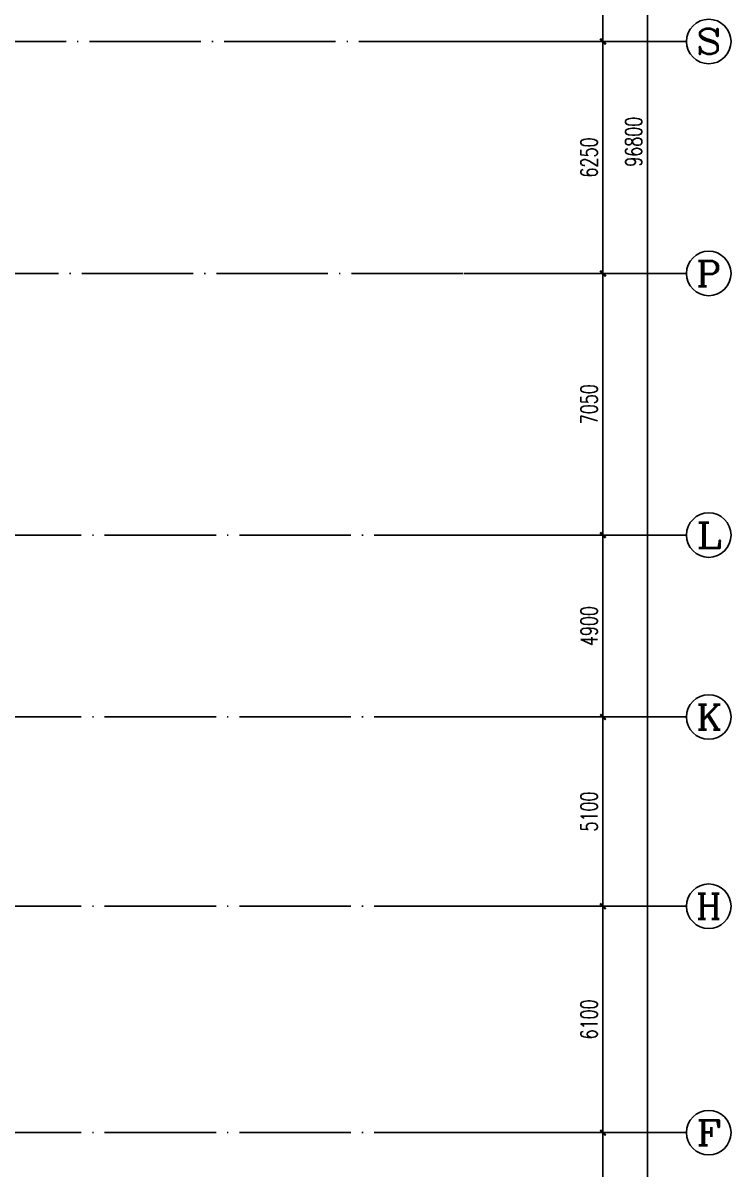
# Model space of a CAD drawing. Extents: x 290727 to 13733020, y 1731457 to 3643100.
# Drawn here: x 725346 to 744419, y 1776641 to 1807524 of the extents above; entities that cross this region are included whole.
import ezdxf
from ezdxf.enums import TextEntityAlignment as Align

# ---------------------------------------------------------------- set-up
doc = ezdxf.new("R2010")
doc.units = 0
doc.header["$LTSCALE"] = 10
doc.linetypes.add('DOTE', pattern=[2.42, 2, -0.2, 0.02, -0.2])
doc.layers.get('0').update_dxf_attribs({"linetype": 'CONTINUOUS'})
for name, color, linetype in [('AXIS', 3, 'CONTINUOUS'), ('AXIS_TEXT', 7, 'CONTINUOUS'), ('DOTE', 8, 'DOTE'), ('作业图', 4, 'CONTINUOUS'), ('文字', 4, 'CONTINUOUS')]:
    doc.layers.add(name, color=color, linetype=linetype)
doc.layers.get('0').off()
doc.styles.add('_TCH_AXIS', font='COMPLEX', dxfattribs={"bigfont": 'GBCBIG'})
doc.styles.add('_TCH_DIM_T3', font='SIMPLEX', dxfattribs={"width": 0.705882, "bigfont": 'GBCBIG'})
doc.styles.add('COMPLEX', font='COMPLEX')
doc.dimstyles.new('_TCH_ARCH&&150', dxfattribs={"dimtxt": 446.25, "dimasz": 150, "dimexe": 375, "dimexo": 450, "dimgap": 150, "dimtad": 1, "dimdec": 0, "dimzin": 0, "dimdsep": 46, "dimtxsty": '_TCH_DIM_T3', "dimblk": 'ARCHTICK', "dimcen": 0.09, "dimclrt": 7, "dimazin": 2, "dimtfac": 1, "dimtdec": 0, "dimtix": 1, "dimtmove": 2, "dimatfit": 3, "dimfxl": 1, "dimtolj": 1, "dimtzin": 0, "dimarcsym": 0})

# ---------------------------------------------------------------- blocks, each defined once
blk = doc.blocks.new('_AXISO')
blk.add_circle((0, 0), 0.5)
at = {"layer": 'AXIS_TEXT', "style": 'COMPLEX', "width": 1.041667}
blk.add_attdef('A', text='', height=0.56, dxfattribs=at).set_placement((-0.25, -0.28), (0.25, -0.28), align=Align.FIT)
blk = doc.blocks.new('_ArchTick')
at = {"color": 0, "linetype": 'ByBlock', "const_width": 0.4}
blk.add_lwpolyline([(-0.5, -0.5), (0.5, 0.5)], dxfattribs=at)
blk = doc.blocks.new('*D81')
at = {"layer": 'AXIS', "color": 0, "linetype": 'Continuous', "lineweight": -2, "transparency": 16777216}
for p, q in [((252741, 112042), (257616, 112042)), ((257241, 15242), (257241, 112042)), ((252741, 15242), (257616, 15242))]:
    blk.add_line(p, q, dxfattribs=at)
at = {"layer": 'AXIS', "color": 0, "linetype": 'Continuous', "lineweight": -2, "transparency": 16777216, "xscale": 150, "yscale": 150, "zscale": 150}
for p, rotation in [((257241, 112042), 90), ((257241, 15242), 270)]:
    blk.add_blockref('_ArchTick', p, dxfattribs=dict(at, rotation=rotation))
at = {"layer": 'AXIS', "color": 7, "linetype": 'Continuous', "transparency": 16777216, "insert": (256868, 63642), "char_height": 446.2, "attachment_point": 5, "rotation": 90, "style": '_TCH_DIM_T3'}
blk.add_mtext('\\A1;96800', dxfattribs=at)
blk = doc.blocks.new('*D85')
at = {"layer": 'AXIS', "color": 0, "linetype": 'Continuous', "lineweight": -2, "transparency": 16777216}
for p, q in [((252741, 36942), (256416, 36942)), ((256041, 31892), (256041, 36942)), ((252741, 31892), (256416, 31892))]:
    blk.add_line(p, q, dxfattribs=at)
at = {"layer": 'AXIS', "color": 0, "linetype": 'Continuous', "lineweight": -2, "transparency": 16777216, "xscale": 150, "yscale": 150, "zscale": 150}
for p, rotation in [((256041, 36942), 90), ((256041, 31892), 270)]:
    blk.add_blockref('_ArchTick', p, dxfattribs=dict(at, rotation=rotation))
at = {"layer": 'AXIS', "color": 7, "linetype": 'Continuous', "transparency": 16777216, "insert": (255668, 34417), "char_height": 446.2, "attachment_point": 5, "rotation": 90, "style": '_TCH_DIM_T3'}
blk.add_mtext('\\A1;5050', dxfattribs=at)
blk = doc.blocks.new('*D86')
at = {"layer": 'AXIS', "color": 0, "linetype": 'Continuous', "lineweight": -2, "transparency": 16777216}
for p, q in [((252741, 43042), (256416, 43042)), ((256041, 36942), (256041, 43042)), ((252741, 36942), (256416, 36942))]:
    blk.add_line(p, q, dxfattribs=at)
at = {"layer": 'AXIS', "color": 0, "linetype": 'Continuous', "lineweight": -2, "transparency": 16777216, "xscale": 150, "yscale": 150, "zscale": 150}
for p, rotation in [((256041, 43042), 90), ((256041, 36942), 270)]:
    blk.add_blockref('_ArchTick', p, dxfattribs=dict(at, rotation=rotation))
at = {"layer": 'AXIS', "color": 7, "linetype": 'Continuous', "transparency": 16777216, "insert": (255668, 39992), "char_height": 446.2, "attachment_point": 5, "rotation": 90, "style": '_TCH_DIM_T3'}
blk.add_mtext('\\A1;6100', dxfattribs=at)
blk = doc.blocks.new('*D87')
at = {"layer": 'AXIS', "color": 0, "linetype": 'Continuous', "lineweight": -2, "transparency": 16777216}
for p, q in [((252741, 48142), (256416, 48142)), ((256041, 43042), (256041, 48142)), ((252741, 43042), (256416, 43042))]:
    blk.add_line(p, q, dxfattribs=at)
at = {"layer": 'AXIS', "color": 0, "linetype": 'Continuous', "lineweight": -2, "transparency": 16777216, "xscale": 150, "yscale": 150, "zscale": 150}
for p, rotation in [((256041, 48142), 90), ((256041, 43042), 270)]:
    blk.add_blockref('_ArchTick', p, dxfattribs=dict(at, rotation=rotation))
at = {"layer": 'AXIS', "color": 7, "linetype": 'Continuous', "transparency": 16777216, "insert": (255668, 45592), "char_height": 446.2, "attachment_point": 5, "rotation": 90, "style": '_TCH_DIM_T3'}
blk.add_mtext('\\A1;5100', dxfattribs=at)
blk = doc.blocks.new('*D88')
at = {"layer": 'AXIS', "color": 0, "linetype": 'Continuous', "lineweight": -2, "transparency": 16777216}
for p, q in [((252741, 53042), (256416, 53042)), ((256041, 48142), (256041, 53042)), ((252741, 48142), (256416, 48142))]:
    blk.add_line(p, q, dxfattribs=at)
at = {"layer": 'AXIS', "color": 0, "linetype": 'Continuous', "lineweight": -2, "transparency": 16777216, "xscale": 150, "yscale": 150, "zscale": 150}
for p, rotation in [((256041, 53042), 90), ((256041, 48142), 270)]:
    blk.add_blockref('_ArchTick', p, dxfattribs=dict(at, rotation=rotation))
at = {"layer": 'AXIS', "color": 7, "linetype": 'Continuous', "transparency": 16777216, "insert": (255668, 50592), "char_height": 446.2, "attachment_point": 5, "rotation": 90, "style": '_TCH_DIM_T3'}
blk.add_mtext('\\A1;4900', dxfattribs=at)
blk = doc.blocks.new('*D89')
at = {"layer": 'AXIS', "color": 0, "linetype": 'Continuous', "lineweight": -2, "transparency": 16777216}
for p, q in [((252741, 60092), (256416, 60092)), ((256041, 53042), (256041, 60092)), ((252741, 53042), (256416, 53042))]:
    blk.add_line(p, q, dxfattribs=at)
at = {"layer": 'AXIS', "color": 0, "linetype": 'Continuous', "lineweight": -2, "transparency": 16777216, "xscale": 150, "yscale": 150, "zscale": 150}
for p, rotation in [((256041, 60092), 90), ((256041, 53042), 270)]:
    blk.add_blockref('_ArchTick', p, dxfattribs=dict(at, rotation=rotation))
at = {"layer": 'AXIS', "color": 7, "linetype": 'Continuous', "transparency": 16777216, "insert": (255668, 56567), "char_height": 446.2, "attachment_point": 5, "rotation": 90, "style": '_TCH_DIM_T3'}
blk.add_mtext('\\A1;7050', dxfattribs=at)
blk = doc.blocks.new('*D90')
at = {"layer": 'AXIS', "color": 0, "linetype": 'Continuous', "lineweight": -2, "transparency": 16777216}
for p, q in [((252741, 66342), (256416, 66342)), ((256041, 60092), (256041, 66342)), ((252741, 60092), (256416, 60092))]:
    blk.add_line(p, q, dxfattribs=at)
at = {"layer": 'AXIS', "color": 0, "linetype": 'Continuous', "lineweight": -2, "transparency": 16777216, "xscale": 150, "yscale": 150, "zscale": 150}
for p, rotation in [((256041, 66342), 90), ((256041, 60092), 270)]:
    blk.add_blockref('_ArchTick', p, dxfattribs=dict(at, rotation=rotation))
at = {"layer": 'AXIS', "color": 7, "linetype": 'Continuous', "transparency": 16777216, "insert": (255668, 63217), "char_height": 446.2, "attachment_point": 5, "rotation": 90, "style": '_TCH_DIM_T3'}
blk.add_mtext('\\A1;6250', dxfattribs=at)
blk = doc.blocks.new('*D91')
at = {"layer": 'AXIS', "color": 0, "linetype": 'Continuous', "lineweight": -2, "transparency": 16777216}
for p, q in [((252741, 71442), (256416, 71442)), ((256041, 66342), (256041, 71442)), ((252741, 66342), (256416, 66342))]:
    blk.add_line(p, q, dxfattribs=at)
at = {"layer": 'AXIS', "color": 0, "linetype": 'Continuous', "lineweight": -2, "transparency": 16777216, "xscale": 150, "yscale": 150, "zscale": 150}
for p, rotation in [((256041, 71442), 90), ((256041, 66342), 270)]:
    blk.add_blockref('_ArchTick', p, dxfattribs=dict(at, rotation=rotation))
at = {"layer": 'AXIS', "color": 7, "linetype": 'Continuous', "transparency": 16777216, "insert": (255668, 68892), "char_height": 446.2, "attachment_point": 5, "rotation": 90, "style": '_TCH_DIM_T3'}
blk.add_mtext('\\A1;5100', dxfattribs=at)
blk = doc.blocks.new('A$C55C93FC2')
at = {"layer": 'AXIS', "linetype": 'Continuous'}
for p, q in [((252290.8, 66342.4), (258290.8, 66342.4)), ((252290.8, 60091.9), (258290.8, 60091.9)), ((252290.8, 53042.4), (258290.8, 53042.4)), ((252290.8, 48142.4), (258290.8, 48142.4)), ((252290.8, 43042.4), (258290.8, 43042.4)), ((252290.8, 36942.4), (258290.8, 36942.4))]:
    blk.add_line(p, q, dxfattribs=at)
at = {"layer": 'DOTE', "linetype": 'DOTE', "ltscale": 150}
for p, q in [((162348.6, 66342.4), (252290.8, 66342.4)), ((154884.1, 60091.9), (252290.8, 60091.9)), ((10299.5, 53042.4), (252290.8, 53042.4)), ((10299.5, 48142.4), (252290.8, 48142.4)), ((10299.5, 43042.4), (252290.8, 43042.4)), ((10299.5, 36942.4), (252290.8, 36942.4))]:
    blk.add_line(p, q, dxfattribs=at)
at = {"layer": 'AXIS', "linetype": 'Continuous'}
ref = blk.add_blockref('_AXISO', (258890.8, 66342.4), dxfattribs=dict(at, xscale=1200, yscale=1200, zscale=1200))
ref.add_attrib('A', 'S', dxfattribs={"layer": 'AXIS_TEXT', "linetype": 'Continuous', "height": 678.8, "style": '_TCH_AXIS', "width": 1.5}).set_placement((258551.4, 66002.9), (259230.2, 66002.9), align=Align.FIT)
ref = blk.add_blockref('_AXISO', (258890.8, 60091.9), dxfattribs=dict(at, xscale=1200, yscale=1200, zscale=1200))
ref.add_attrib('A', 'P', dxfattribs={"layer": 'AXIS_TEXT', "linetype": 'Continuous', "height": 678.8, "style": '_TCH_AXIS', "width": 1.235294}).set_placement((258551.4, 59752.5), (259230.2, 59752.5), align=Align.FIT)
ref = blk.add_blockref('_AXISO', (258890.8, 53042.4), dxfattribs=dict(at, xscale=1200, yscale=1200, zscale=1200))
ref.add_attrib('A', 'L', dxfattribs={"layer": 'AXIS_TEXT', "linetype": 'Continuous', "height": 678.8, "style": '_TCH_AXIS', "width": 1.4}).set_placement((258551.4, 52702.9), (259230.2, 52702.9), align=Align.FIT)
ref = blk.add_blockref('_AXISO', (258890.8, 48142.4), dxfattribs=dict(at, xscale=1200, yscale=1200, zscale=1200))
ref.add_attrib('A', 'K', dxfattribs={"layer": 'AXIS_TEXT', "linetype": 'Continuous', "height": 678.8, "style": '_TCH_AXIS', "width": 1.105263}).set_placement((258551.4, 47802.9), (259230.2, 47802.9), align=Align.FIT)
ref = blk.add_blockref('_AXISO', (258890.8, 43042.4), dxfattribs=dict(at, xscale=1200, yscale=1200, zscale=1200))
ref.add_attrib('A', 'H', dxfattribs={"layer": 'AXIS_TEXT', "linetype": 'Continuous', "height": 678.8, "style": '_TCH_AXIS', "width": 1.05}).set_placement((258551.4, 42702.9), (259230.2, 42702.9), align=Align.FIT)
ref = blk.add_blockref('_AXISO', (258890.8, 36942.4), dxfattribs=dict(at, xscale=1200, yscale=1200, zscale=1200))
ref.add_attrib('A', 'F', dxfattribs={"layer": 'AXIS_TEXT', "linetype": 'Continuous', "height": 678.8, "style": '_TCH_AXIS', "width": 1.3125}).set_placement((258551.4, 36602.9), (259230.2, 36602.9), align=Align.FIT)
for p1, p2, distance, picture, middle in [((252290.8, 15242.4), (252290.8, 112042.4), -4950, '*D81', (256867.7, 63642.4)), ((252290.8, 66342.4), (252290.8, 71442.4), -3750, '*D91', (255667.7, 68892.4)), ((252290.8196, 60091.9457), (252290.8196, 66342.35), -3750, '*D90', (255667.6946, 63217.1479)), ((252290.8196, 53042.35), (252290.8196, 60091.9457), -3750, '*D89', (255667.6946, 56567.1479)), ((252290.8, 48142.4), (252290.8, 53042.4), -3750, '*D88', (255667.7, 50592.4)), ((252290.8, 43042.4), (252290.8, 48142.4), -3750, '*D87', (255667.7, 45592.4)), ((252290.8, 36942.4), (252290.8, 43042.4), -3750, '*D86', (255667.7, 39992.4)), ((252290.8, 31892.4), (252290.8, 36942.4), -3750, '*D85', (255667.7, 34417.4))]:
    dim = blk.add_aligned_dim(p1=p1, p2=p2, distance=distance, dimstyle='_TCH_ARCH&&150', dxfattribs=at)
    dim.commit()
    dim.dimension.update_dxf_attribs({"geometry": picture, "text_midpoint": middle})
blk = doc.blocks.new('车库建筑作业图')
at = {"layer": '文字', "linetype": 'Continuous'}
blk.add_blockref('A$C55C93FC2', (484928, 2126437), dxfattribs=at)

msp = doc.modelspace()

# ---------------------------------------------------------------- block references
at = {"layer": '作业图', "linetype": 'Continuous'}
msp.add_blockref('车库建筑作业图', (0, -385756), dxfattribs=at)

doc.saveas('drawing.dxf')
